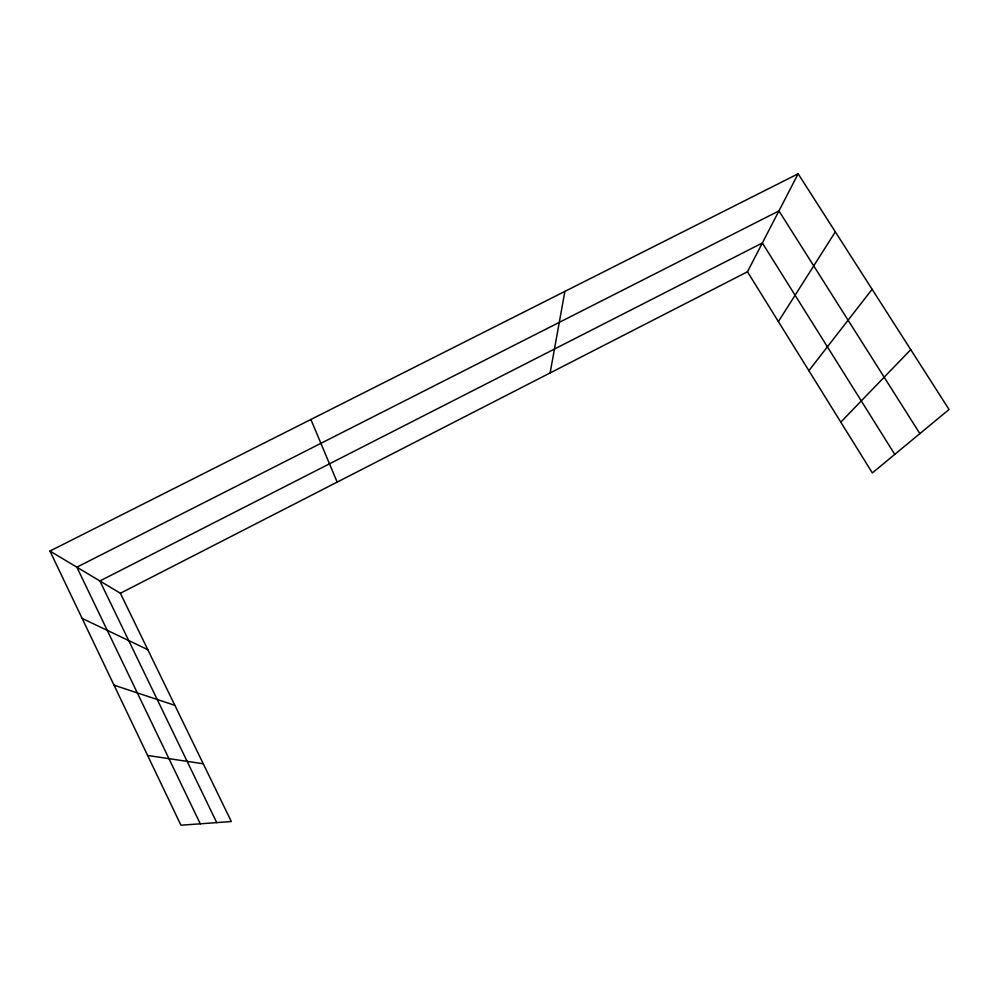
<?xml version="1.0" encoding="UTF-8"?>
<svg xmlns="http://www.w3.org/2000/svg" width="999" height="999" viewBox="0 0 999 999"><rect width="100%" height="100%" fill="white"/><g stroke="black" fill="none" stroke-linecap="round" stroke-linejoin="round"><path stroke-width="1.5" d="M550.137 372.927L564.885 291.408M747.464 271.778L798.151 173.776L949.05 409.478L872.339 472.939L747.464 271.778L120.38 593.244L49.95 551.048L798.151 173.776M778.383 321.578L835.326 231.855M808.865 370.679L872.102 289.285M840.796 422.127L910.751 349.662M147.615 755.456L203.259 763.773M114.023 685.164L174.862 705.344M82.143 618.418L147.802 649.662M919.867 433.616L778.945 210.914L76.861 567.17L200.287 823.813M894.767 454.383L762.349 242.982L99.888 580.968L216.746 822.614M120.38 593.244L231.331 821.54L180.944 825.224L49.95 551.048M310.889 419.48L337.163 482.105"/></g></svg>
